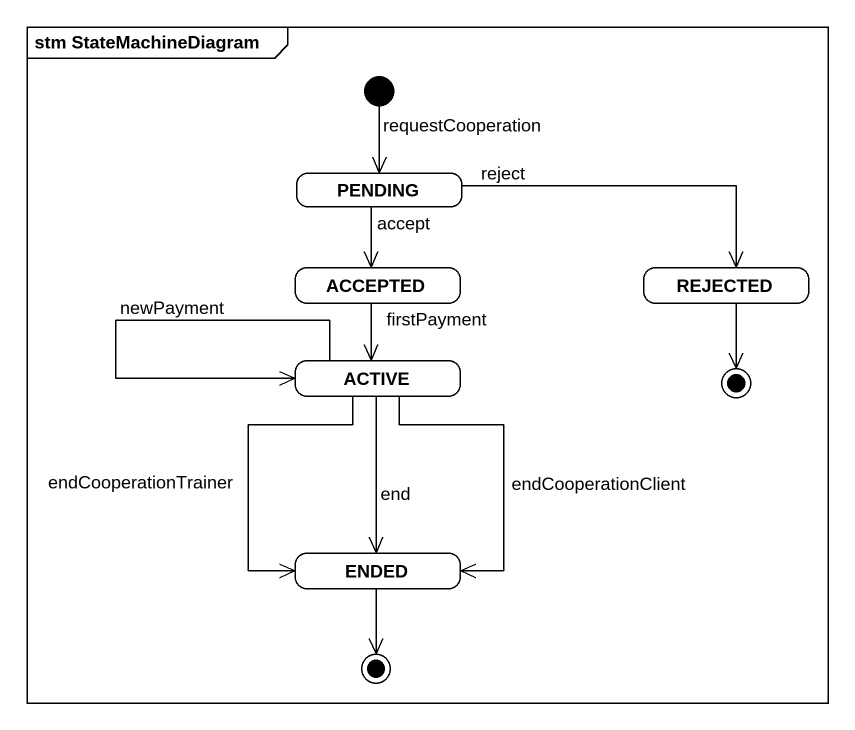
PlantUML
@startuml
mainframe stm StateMachineDiagram
hide empty description
state PENDING
state ACCEPTED
state REJECTED
state ACTIVE
state final1 <<end>>
state ENDED
state final2 <<end>>
[*] --> PENDING : requestCooperation
PENDING --> ACCEPTED : accept
PENDING -right-> REJECTED : reject
ACCEPTED --> ACTIVE : firstPayment
REJECTED --> final1
ACTIVE --> ACTIVE : newPayment
ACTIVE --> ENDED : end
ACTIVE --> ENDED : endCooperationClient
ACTIVE --> ENDED : endCooperationTrainer
ENDED --> final2
@enduml
